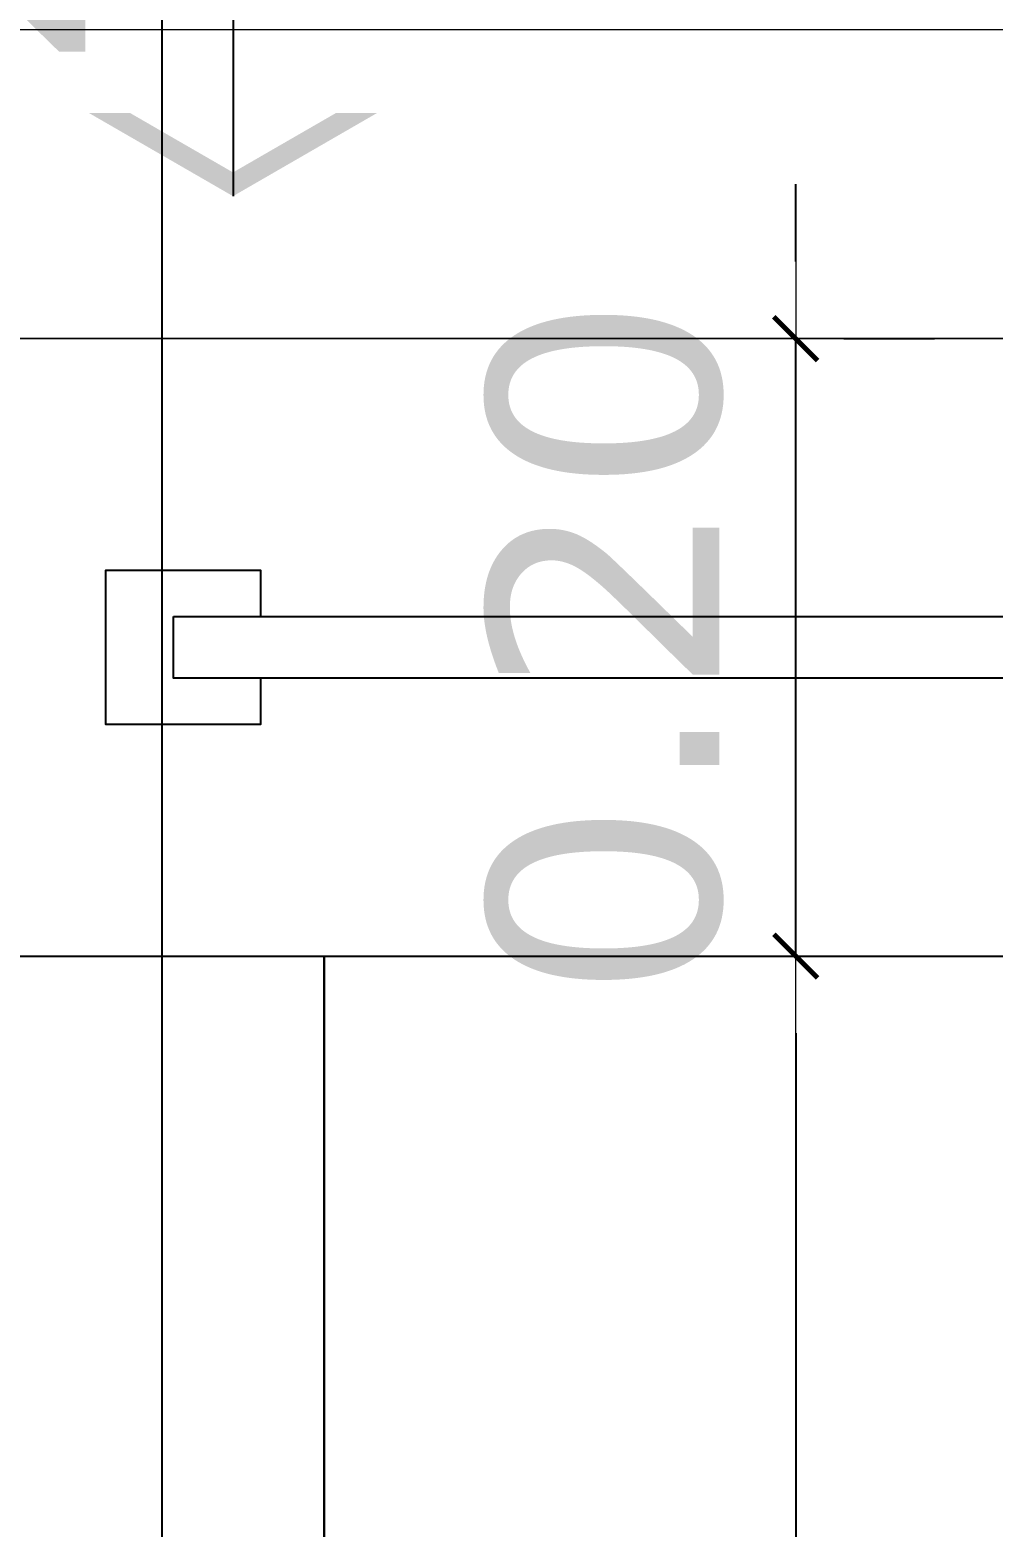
# Model space of a CAD drawing. Header units: metres. Extents: x 126 to 596, y -539 to -70.
# Drawn here: x 355.0202 to 355.3322, y -381.9698 to -381.4848 of the extents above; entities that cross this region are included whole.
import ezdxf

# ---------------------------------------------------------------- set-up
doc = ezdxf.new("R2010")
doc.units = ezdxf.units.M
doc.header["$LTSCALE"] = 10
for name, color, linetype in [('01', 1, 'Continuous'), ('25-TXT', 2, 'Continuous'), ('TM-REVEST', 135, 'Continuous')]:
    doc.layers.add(name, color=color, linetype=linetype)
doc.layers.add('A-Equipamiento', color=251, linetype='Continuous', lineweight=5)
doc.layers.add('Dimension', color=3, linetype='Continuous', lineweight=5)
doc.styles.add('Arial', font='arial.ttf')
doc.styles.add('Verdana', font='verdana.ttf')
doc.dimstyles.new('ST-COTA-25', dxfattribs={"dimscale": 0.25, "dimtxt": 0.3, "dimasz": 0.1, "dimexe": 0.18, "dimexo": 0.0625, "dimgap": 0.09, "dimtad": 1, "dimzin": 1, "dimdsep": 46, "dimtxsty": 'Verdana', "dimblk1": 'COTA_N', "dimblk2": 'COTA_N', "dimsah": 1, "dimcen": 0.09, "dimclrd": 8, "dimclre": 8, "dimclrt": 7, "dimadec": 0, "dimazin": 0, "dimtfac": 1, "dimtix": 1, "dimtmove": 0, "dimatfit": 3, "dimldrblk": 'COTA_N', "dimfxl": 0.18, "dimtolj": 1, "dimtzin": 0, "dimarcsym": 0})

# ---------------------------------------------------------------- blocks, each defined once
blk = doc.blocks.new('N-NIV-CO')
for p, q in [((1.0325, 0.3433), (0, 0.3433)), ((0, 0.3433), (0, 0))]:
    blk.add_line(p, q)
for points in [[(-0.2333, 0.1347), (-0.1667, 0.1347), (0, 0), (0, 0.0385)], [(0.2333, 0.1347), (0.1667, 0.1347), (0, 0), (0, 0.0385)]]:
    blk.add_solid(points)
at = {"style": 'Arial'}
for tag, p in [('COTA', (0.1161, 0.4045)), ('NPT', (0.2881, 0.0489))]:
    blk.add_attdef(tag, p, '', height=0.2, dxfattribs=at)
blk = doc.blocks.new('COTA_N')
for p, q in [((0, 0.5), (0, -0.5)), ((-1, 0), (0, 0))]:
    blk.add_line(p, q)
at = {"color": 3, "const_width": 0.065}
blk.add_lwpolyline([(0.141, 0.141), (0.283, 0.283), (0, 0), (-0.141, -0.141), (-0.283, -0.283)], dxfattribs=at)
blk = doc.blocks.new('*D114')
at = {"layer": 'Defpoints', "color": 0, "transparency": 16777216}
for p in [(14.02267, 0.67), (14.02267, 0.07), (14.02267, 0.07)]:
    blk.add_point(p, dxfattribs=at)
at = {"layer": 'Dimension', "color": 8, "lineweight": -2, "transparency": 16777216}
for p, q in [((14.0383, 0.67), (14.06767, 0.67)), ((14.02267, 0.645), (14.02267, 0.095)), ((14.0383, 0.07), (14.06767, 0.07))]:
    blk.add_line(p, q, dxfattribs=at)
at = {"layer": 'Dimension', "color": 8, "lineweight": -2, "transparency": 16777216, "xscale": 0.025, "yscale": 0.025, "zscale": 0.025}
for p, rotation in [((14.02267, 0.67), 90), ((14.02267, 0.07), 270)]:
    blk.add_blockref('COTA_N', p, dxfattribs=dict(at, rotation=rotation))
at = {"layer": 'Dimension', "color": 2, "transparency": 16777216, "insert": (13.96113, 0.37), "char_height": 0.075, "attachment_point": 5, "rotation": 90, "style": 'Verdana'}
blk.add_mtext('\\A1;0.60', dxfattribs=at)
blk = doc.blocks.new('*D115')
at = {"layer": 'Defpoints', "color": 0, "transparency": 16777216}
for p in [(14.02267, 0.87), (14.02267, 0.87), (14.02267, 0.67)]:
    blk.add_point(p, dxfattribs=at)
at = {"layer": 'Dimension', "color": 8, "lineweight": -2, "transparency": 16777216}
for p, q in [((14.02267, 0.895), (14.02267, 0.92)), ((14.02267, 0.67), (14.02267, 0.87)), ((14.0383, 0.87), (14.06767, 0.87)), ((14.0383, 0.67), (14.06767, 0.67)), ((14.02267, 0.645), (14.02267, 0.62))]:
    blk.add_line(p, q, dxfattribs=at)
at = {"layer": 'Dimension', "color": 8, "lineweight": -2, "transparency": 16777216, "xscale": 0.025, "yscale": 0.025, "zscale": 0.025}
for p, rotation in [((14.02267, 0.87), 270), ((14.02267, 0.67), 90)]:
    blk.add_blockref('COTA_N', p, dxfattribs=dict(at, rotation=rotation))
at = {"layer": 'Dimension', "color": 2, "transparency": 16777216, "insert": (13.96111, 0.77), "char_height": 0.075, "attachment_point": 5, "rotation": 90, "style": 'Verdana'}
blk.add_mtext('\\A1;0.20', dxfattribs=at)
blk = doc.blocks.new('*D118')
at = {"layer": 'Defpoints', "color": 0, "transparency": 16777216}
for p in [(13.39064, 2.07), (13.48307, 0.07), (13.81736, 0.07)]:
    blk.add_point(p, dxfattribs=at)
at = {"layer": 'Dimension', "color": 8, "lineweight": -2, "transparency": 16777216}
for p, q in [((13.40627, 2.07), (13.86236, 2.07)), ((13.81736, 2.045), (13.81736, 0.095)), ((13.4987, 0.07), (13.86236, 0.07))]:
    blk.add_line(p, q, dxfattribs=at)
at = {"layer": 'Dimension', "color": 8, "lineweight": -2, "transparency": 16777216, "xscale": 0.025, "yscale": 0.025, "zscale": 0.025}
for p, rotation in [((13.81736, 2.07), 90), ((13.81736, 0.07), 270)]:
    blk.add_blockref('COTA_N', p, dxfattribs=dict(at, rotation=rotation))
at = {"layer": 'Dimension', "color": 2, "transparency": 16777216, "insert": (13.75579, 1.07), "char_height": 0.075, "attachment_point": 5, "rotation": 90, "style": 'Verdana'}
blk.add_mtext('\\A1;2.00', dxfattribs=at)
blk = doc.blocks.new('A$C62401038')
at = {"layer": '01'}
blk.add_lwpolyline([(13.84924, 0.76), (13.84924, 0.745), (13.79924, 0.745), (13.79924, 0.795), (13.84924, 0.795), (13.84924, 0.78)], dxfattribs=at)
blk.add_lwpolyline([(13.8211, 0.78), (14.22424, 0.78), (14.22424, 0.76), (13.8211, 0.76)], close=True, dxfattribs=at)
at = {"layer": 'A-Equipamiento', "color": 2}
for points in [[(13.75432, 0.87), (14.84274, 0.87), (14.84274, 0.97), (13.67419, 0.97)], [(13.34606, 0.87), (13.0849, 0.87), (13.0849, 0.67), (14.84274, 0.67), (14.84274, 0.87), (13.75432, 0.87)]]:
    blk.add_lwpolyline(points, dxfattribs=at)
at = {"layer": 'TM-REVEST', "color": 35}
for points in [[(13.8699, 0.37), (13.8699, 0.37), (13.2699, 0.37), (13.2699, 0.67), (13.8699, 0.67), (13.8699, 0.37)], [(14.4699, 0.37), (14.4699, 0.37), (13.8699, 0.37), (13.8699, 0.67), (14.4699, 0.67), (14.4699, 0.37)]]:
    blk.add_lwpolyline(points, dxfattribs=at)
at = {"layer": '25-TXT'}
ref = blk.add_blockref('N-NIV-CO', (13.84039, 0.91615), dxfattribs=dict(at, xscale=0.2000000000000002, yscale=0.2000000000000002, zscale=0.2000000000000002))
ref.add_attrib('COTA', '+0.85', (13.83667, 0.99705), dxfattribs={"layer": '0', "height": 0.04, "style": 'Arial'})
at = {"layer": 'Dimension'}
for base, p1, p2, picture, middle in [((13.81736, 0.07), (13.39064, 2.07), (13.48307, 0.07), '*D118', (13.75579, 1.07)), ((14.02267, 0.87), (14.02267, 0.67), (14.02267, 0.87), '*D115', (13.96111, 0.77)), ((14.02267, 0.07), (14.02267, 0.67), (14.02267, 0.07), '*D114', (13.96113, 0.37))]:
    dim = blk.add_linear_dim(base=base, p1=p1, p2=p2, angle=90, dimstyle='ST-COTA-25', override={"dimclrt": 2}, dxfattribs=at)
    dim.commit()
    dim.dimension.update_dxf_attribs({"geometry": picture, "text_midpoint": middle})

msp = doc.modelspace()

# ---------------------------------------------------------------- block references
msp.add_blockref('A$C62401038', (341.24563, -382.45478, 0))

doc.saveas('drawing.dxf')
